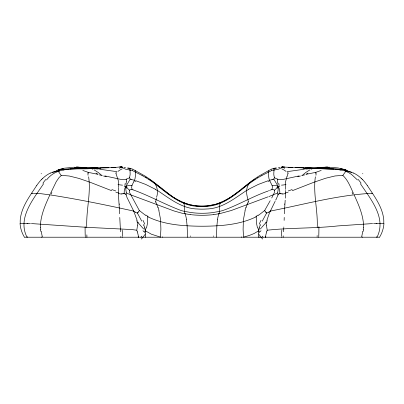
<?xml version="1.0" encoding="UTF-8"?>
<svg xmlns="http://www.w3.org/2000/svg" width="404" height="404" viewBox="0 0 404 404"><rect width="100%" height="100%" fill="white"/><g stroke="black" fill="none" stroke-linecap="round" stroke-linejoin="round"><path stroke-width="0.61" d="M145.455 233.997L145.314 230.78L144.541 227.912M40.355 227.725C40.279 216.089 45.142 205.247 49.884 194.874C77.911 199.192 105.843 204.949 133.472 211.04M118.65 187.618L118.458 195.172L119.68 213.756M274.089 168.806L274.124 168.332M274.084 168.882C274.089 171.776 273.008 175.664 274.988 178.285M137.405 231.916L136.779 230.219L131.724 229.543L86.774 227.336C86.012 210.464 91.112 193.592 88.627 176.785M85.779 237.214L85.784 236.926M216.483 237.214L216.837 226.417L217.544 219.332M241.531 237.214L241.536 236.84M284.229 217.428L284.143 220.392M284.32 213.756L285.184 200.238M125.679 188.476L126.391 193.031L131.613 195.188L174.063 210.979L182.179 213.262L190.143 214.615M317.13 235.613L317.125 235.906M88.279 173.26L88.375 172.392L82.82 170.448M317.1 236.633L317.089 236.926M122.432 236.961L122.422 237.214M138.203 236.926L138.193 237.214M283.138 237.214L283.199 235.85M137.582 225.099L136.804 230.103M118.675 187.072L118.377 180.881L116.029 173.654M279.795 193.839L279.775 191.158L279.23 188.638A31.815 17.998 -40.3 0 0 278.073 186.375L273.771 179.002L274.397 177.563M363.59 229.815L363.474 231.376M249.313 183.416C245.738 187.804 246.172 193.723 247.814 198.798M283.835 226.987L283.795 227.583M283.739 228.386L283.679 229.204M285.365 198.137L285.507 190.476M283.648 229.618L283.487 231.734M265.448 237.214L265.494 236.744M259.459 227.912L258.686 230.78L258.545 233.997M334.103 169.074L282.325 167.034M256.303 216.655L256.313 222.513L257.54 228.083M125.987 184.163L126.376 181.694M125.755 187.461L125.902 186.355L128.007 182.871M276.058 199.414L277.942 195.213L278.038 194.077A4.55 2.333 -36.4 0 0 277.689 192.971M268.801 170.771L268.453 174.982L268.948 178.477A46.42 15.736 28.8 0 0 269.569 180.285L270.832 182.871M315.373 176.785C312.918 193.592 318.009 210.464 317.226 227.336M248.208 201.53L247.945 199.303M126.407 181.507L126.689 179.517L124.058 179.704L120.165 179.255L104.904 175.907M287.971 173.654L286.981 176.684M271.438 169.094L259.297 175.851A112.463 104.187 -43.5 0 0 249.894 182.406L249.475 183.163M266.867 220.387L269.397 213.095L275.119 201.303M156.575 197.283C158.358 192.248 157.393 186.496 154.106 182.451A112.463 104.187 43.5 0 0 144.703 175.851L132.562 169.094M245.112 210.782L243.728 218.034A29.371 10.07 88.4 0 0 243.344 221.624L243.107 229.477L243.531 237.143L249.334 235.436L254.197 233.482L258.686 230.78L258.368 230.108M156.318 198.288L155.792 201.53M362.514 237.214L362.6 236.921M128.28 182.441L130.229 179.002L129.578 177.598L130.159 174.427L130.048 170.872M245.986 207.772L247.516 203.611M247.99 202.343L247.556 203.505M266.595 231.916L267.221 230.219L266.418 225.099M146.46 228.083L147.687 222.513L147.697 216.655M132.017 185.355L133.391 182.436M219.973 203.061L220.17 202.591A131.522 1.217 -75.3 0 1 220.231 202.53C231.204 198.536 240.531 189.643 249.899 182.406M219.14 213.312L218.594 214.776A16.291 3.843 -89.7 0 0 217.539 219.316M345.965 170.281L345.824 169.781L344.37 170.013M213.857 214.615L218.978 213.731M286.931 176.806L285.416 182.204L285.446 189.375M260.474 225.063L260.6 224.75M135.163 170.488L135.552 174.851L135.052 178.477A46.42 15.736 -28.8 0 1 134.431 180.285L133.522 182.179M50.45 193.602L56.292 181.568L59.045 177.593L61.388 175.376L69.17 175.998L78.916 178.411L90.37 182.361L111.751 190.723M121.675 167.034L121.624 166.786A3.641 0.353 -0.1 0 0 121.781 166.943M145.632 230.108L144.789 231.674M262.252 221.099L266.736 212.817M275.942 199.652L275.7 200.142M377.013 237.214C386.774 217.862 370.549 199.121 360.368 183.653M277.498 187.532L278.098 186.355L279.805 186.441M258.373 215.408L264.645 210.545L270.18 200.727M271.74 197.955L274.286 192.789A7.439 4.262 -26.6 0 0 274.579 190.597A5.919 3.343 -28.4 0 0 272.569 189.375M270.2 190.148C272.256 189.941 272.725 187.719 272.195 186.047C273.185 184.946 278.119 184.946 278.245 187.461M271.847 189.446L272.442 189.532M129.578 177.598L129.048 178.25M248.783 183.633L249.808 182.34M36.759 185.36C30.022 195.915 21.659 206.414 20.286 219.266A28.194 28.174 59.8 0 0 20.261 223.351L27.906 223.417M131.431 189.375A5.919 3.343 28.4 0 0 129.401 190.567A7.439 4.262 26.6 0 0 129.714 192.789L139.355 210.545L138.405 211.918M43.632 183.653C33.461 199.021 17.215 217.913 26.987 237.214M141.769 236.173L140.966 237.214M292.249 190.723L313.63 182.361L325.614 178.25L335.047 175.957L342.834 175.392L345.314 171.973L345.46 171.331L345.046 170.993L348.495 172.538L351.606 174.498L357.444 179.962M342.834 175.392C348.026 180.144 350.606 187.299 353.55 193.602M261.822 227.295L265.908 222.745M261.464 227.73L260.408 228.982M46.556 179.962C58.585 164.105 79.947 170.937 96.713 167.943M41.385 179.679L42.597 178.477M302.591 175.099L305.833 172.422L309.954 169.852M274.301 169.998L278.619 169.135L281.962 167.519M240.946 189.597L251.056 181.76M239.234 190.956L240.092 190.274M238.36 191.637L230.144 197.551L223.2 201.47M85.81 167.867L94.869 167.892M249.111 183.724C236.981 193.112 224.922 204.414 208.934 206.161A51.535 51.535 0 0 1 195.066 206.161C179.078 204.414 167.019 193.112 154.889 183.724M251.439 181.487L252.202 180.957M120.953 167.352L119.387 168.332M252.96 180.442L253.333 180.189M253.707 179.942L254.081 179.699M254.449 179.457L255.177 178.987M246.536 190.486C234.234 198.576 222.038 208.706 206.494 208.999A60.484 60.484 0 0 1 197.506 208.999C181.972 208.696 169.751 198.586 157.464 190.486M257.318 177.664L257.661 177.452M268.236 212.378L270.256 211.176M248.591 189.274L258.358 184.411L268.362 180.654M261.858 175.508L271.291 170.73M255.202 217.246C243.274 222.907 229.957 224.998 216.877 225.801A123.952 60.034 0 0 1 187.128 225.78C174.048 225.023 160.731 222.897 148.798 217.246M311.211 169.2L313.105 168.322L328.846 167.19L338.118 167.943L345.319 169.796M270.529 211.04C303.651 204.55 336.8 195.243 370.67 193.38M50.394 173.084L56.777 170.958M222.165 201.955L218.443 203.434M269.458 190.466L268.483 190.87M267.877 191.122C252.54 196.47 238.527 204.899 223.276 210.368A60.635 60.63 -13.4 0 1 219.387 211.428L212.039 212.686A84.325 84.325 0 0 1 191.961 212.671L184.613 211.413A60.635 60.63 13.4 0 1 180.719 210.383C164.625 204.333 149.581 195.768 133.355 189.956M305.924 174.356L315.625 172.392L321.18 170.448M58.035 170.281L58.115 169.796L64.554 168.17L73.947 167.221L97.591 168.998M269.917 196.147L277.609 193.031L278.321 188.476M269.579 196.273L269.054 196.47M268.145 196.804L231.234 210.534L218.933 213.852M52.459 172.205L59.731 170.811L58.696 171.119L58.565 171.685L61.166 175.392M288.092 192.188L285.583 192.925M216.256 204.141L217.902 203.631M272.826 179.411L272.023 179.629M269.574 180.29L271.806 179.684M214.595 204.601L215.711 204.313M69.897 169.074C79.442 168.64 88.966 167.847 98.485 167.877M299.096 175.907L283.835 179.255L279.942 179.704L277.311 179.517L277.71 182.159M213.479 204.889L208.934 205.732A51.086 51.086 0 0 1 195.066 205.727M273.407 168.402L275.74 167.983M62.994 169.998L63.347 169.933M267.221 230.219C290.648 227.624 314.388 228.538 337.845 225.922L372.574 223.569M131.558 189.532L133.148 189.87M287.865 171.548L303.889 169.296M63.701 169.872L65.16 169.635M63.297 169.493C82.638 167.079 102.237 169.039 121.624 166.786M278.457 167.539L279.952 167.317M280.169 193.774L282.31 193.546M66.291 169.478L68.66 169.195M305.252 167.907C316.019 168.19 326.821 169.438 337.643 169.266M273.316 170.104L274.033 170.028M306.409 168.998C317.781 167.822 329.361 167.933 340.703 169.493M120.342 166.948L119.675 167.009M309.61 167.882L323.68 167.246M124.195 186.441L125.902 186.355L128.634 185.426L131.911 185.668L131.633 187.708L132.184 189.441M99.677 167.791L108.848 167.498M371.099 193.364L372.397 193.294L371.897 193.253M376.094 223.417L383.734 223.351A28.194 28.174 -59.8 0 0 383.709 219.266C382.341 206.414 373.978 195.915 367.241 185.36M32.133 193.253L31.876 193.263L32.901 193.364M111.403 167.458L115.13 167.443M288.87 167.443L292.597 167.458M24.76 237.214L379.24 237.214M295.152 167.498L304.323 167.791M33.431 193.385L40.718 193.667L49.884 194.874M80.32 167.246L86.198 167.66M31.426 223.569L86.774 227.336M307.287 167.943L313.105 168.322M284.81 167.049L283.659 166.948M129.911 168.771L129.967 170.028L130.684 170.104M129.836 170.013L125.467 169.165L122.038 167.519M58.681 169.796L59.63 170.013M335.34 169.195C342.223 170.311 346.869 170.68 353.606 173.084M121.69 193.546L123.831 193.774M100.111 169.296L116.135 171.548M124.048 167.317L125.543 167.539M338.84 169.635L340.299 169.872M128.26 167.983L130.593 168.402M340.653 169.933L341.006 169.998M88.375 172.392L98.076 174.356M190.521 204.889L192.779 205.363M347.223 170.958L351.541 172.205M188.289 204.313L189.405 204.601M118.417 192.925L115.908 192.188M134.426 180.29L131.174 179.411M186.098 203.631L187.744 204.141M135.638 180.654L145.642 184.411L155.409 189.274M317.802 167.66L318.19 167.867M185.557 203.434L181.835 201.955M90.895 168.322L92.789 169.2M132.709 170.73L142.142 175.508M180.8 201.47L177.76 199.899M126.311 192.971A4.55 2.333 36.4 0 0 125.942 194.066L126.962 197.359L133.744 211.176L135.764 212.378M94.046 169.852L98.167 172.422L101.409 175.099M145.652 177.048L145.99 177.25M175.791 198.758L176.77 199.339M146.339 177.452L146.682 177.664M284.613 168.332L283.047 167.352M173.856 197.551L174.821 198.162M148.823 178.987L149.551 179.457M145.627 215.408L139.355 210.545M149.919 179.699L150.293 179.942M150.667 180.189L151.04 180.442M172.907 196.93L169.594 194.597M171.498 195.935C178.502 200.828 186.471 204.535 195.006 205.636A50.55 50.55 0 0 0 208.994 205.636L215.842 204.182L220.256 202.672L219.362 206.192L219.392 211.509M154.192 182.34L155.217 183.633M151.798 180.957L152.561 181.487M171.038 195.652L154.101 182.406M152.944 181.76L163.054 189.597M145.314 230.78L151.414 234.204L160.469 237.143L160.893 229.23L160.646 221.634A29.371 10.07 -88.4 0 0 160.282 218.019L158.888 210.782M169.2 194.334L165.64 191.637M163.908 190.274L164.766 190.956M138.092 222.745L143.592 228.982M361.403 178.477L362.615 179.679M263.034 237.214L262.231 236.173M265.595 211.918L264.908 210.933M264.645 210.545L264.857 210.853M259.211 231.674L258.686 230.78M137.264 212.817L141.748 221.099M270.963 183.128L271.983 185.355M126.502 187.532L125.902 186.355A31.815 17.998 40.3 0 0 124.775 188.638L124.24 191.052L124.205 193.839M282.376 166.786L282.381 166.802A3.641 0.353 0.1 0 1 282.219 166.943M133.744 211.176L137.133 220.387M354.116 194.874C358.863 205.242 363.721 216.095 363.645 227.725M143.4 224.75L143.526 225.063M184.86 213.312L185.406 214.776A16.291 3.843 89.7 0 1 186.461 219.316M129.876 168.332L129.911 168.736M184.027 203.061L183.83 202.591A131.522 1.217 75.3 0 0 183.769 202.53L184.668 206.489L184.593 212.312A10.09 2.606 46.1 0 0 184.921 213.357M156.01 202.343L158.014 207.772M41.4 236.921L41.486 237.214M315.625 172.392L315.721 173.26M277.76 182.441L278.013 184.163M186.456 219.332L187.163 226.417L187.517 237.214M138.506 236.744L138.552 237.214M130.037 170.771L129.967 170.028M40.526 231.376L40.41 229.815M120.513 231.734L119.771 217.428M219.397 211.605L219.407 212.312A10.09 2.606 -46.1 0 1 219.079 213.357M265.807 237.214L265.797 236.926M120.836 236.532L120.862 237.214M281.578 237.214L281.568 236.961M86.921 237.214L86.85 234.876M259.817 237.214L259.812 236.926M162.464 236.84L162.469 237.214M318.216 236.926L318.221 237.214M122.735 166.903A9.08 1.374 3.5 0 1 121.811 167.165M121.453 166.701A7.605 4.585 10.6 0 1 120.74 167.206M117.887 171.468A17.286 5.262 -13.2 0 1 122.225 168.847M115.983 173.659A25.75 10.095 -4.5 0 1 116.503 171.554M103.575 176.023A34.673 1.328 13.6 0 1 106.282 176.659M99.303 174.882A33.714 2.136 13.9 0 1 102.343 175.568M76.513 166.817A23.982 16.175 2.1 0 1 84.249 168.483M58.994 170.145A44.799 34.537 -41.1 0 1 63.054 169.276M41.481 173.68A25.821 0.631 -15.7 0 1 41.132 173.781M58.838 170.114A24.891 1.177 -6.5 0 1 59.666 170.352M58.883 169.64A43.693 37.269 -40.6 0 1 63.302 168.751M54.5 171.983A27.366 26.295 -22.2 0 1 58.696 169.766M74.376 167.852A24.109 4.5 -3.9 0 1 79.012 167.857M98.041 168.039A29.477 1.459 0.3 0 1 94.339 167.968M120.766 167.493A22.871 0.813 2.2 0 1 120.569 167.478M115.882 167.402A15.337 0.47 -2.3 0 1 114.716 167.352M85.249 236.325A35.865 7.408 89.8 0 1 85.118 226.644M51.874 192.582A65.993 6.277 -65.2 0 1 51.222 194.061M27.073 223.336A32.032 0.899 4.8 0 1 30.416 223.463M119.362 204.399A46.834 1.853 -89.9 0 1 119.387 203.944M138.471 211.994A4.378 3.333 63.6 0 1 137.299 212.898M137.279 212.953A4.333 3.151 76.3 0 1 135.749 212.418M133.456 211.085A12.807 10.236 87 0 1 133.729 211.221M122.089 194.107A14.968 6.878 25 0 1 118.635 193.546M147.834 216.266A27.401 19.614 41.4 0 1 145.804 215.034M148.839 217.105A28.548 21.367 42.4 0 1 147.748 216.519M158.095 207.56A39.749 13.989 -87.9 0 1 158.984 210.57M123.786 193.582A6.499 4.53 53.4 0 1 124.164 193.632M124.099 193.561A2.197 1.394 45.5 0 1 126.179 194.935M122.523 185.148A13.67 4.131 16.7 0 1 117.998 184.532M129.729 190.244A7.494 6.126 48.1 0 1 126.876 187.345M155.353 189.41A66.544 51.757 42 0 1 157.398 190.622M142.132 175.528A94.592 77.785 43.6 0 1 154.889 183.724M130.654 170.044A5.621 2.944 33.4 0 1 132.709 170.71M134.668 181.012A36.491 16.165 28.7 0 1 135.84 181.376M42.617 178.492A29.901 29.891 -56.9 0 1 50.379 173.048M36.784 185.375A51.672 51.52 -30.6 0 1 41.36 179.659M131.199 179.497A3.091 2.01 41.8 0 1 130.199 179.159M42.915 183.209A54.904 50.919 -27.3 0 1 45.844 179.427M27.427 237.087A29.007 28.482 -85.9 0 1 27.275 236.764M24.503 237.315A30.563 30.532 63.4 0 1 20.028 223.367M131.81 185.577A17.266 9.883 53.9 0 1 131.921 185.274M155.722 202.298A11.231 6.176 22.3 0 1 155.565 201.475M120.599 167.231A12.67 1.101 1.8 0 1 120.942 166.908M127.174 168.029A18.023 1.081 11.7 0 1 129.623 168.453M137.658 222.195A21.24 18.493 25 0 1 137.729 225.119M136.82 220.417A22.871 19.624 30.9 0 1 137.178 222.195M137.618 221.922A20.427 17.665 -82.3 0 1 138.279 222.468M115.761 190.951A45.768 17.438 23.7 0 1 111.852 189.542M122.064 167.508A1.692 0.975 13.4 0 1 121.685 167.034M128.553 178.119A10.782 4.565 10.1 0 1 126.104 179.149M130.618 168.524A6.09 3.434 30.9 0 1 132.527 169.215M88.047 175.225A14.61 1.626 74.1 0 1 88.077 172.579M249.111 183.724A94.592 77.785 -43.6 0 1 261.868 175.528M246.602 190.622A66.544 51.757 -42 0 1 248.647 189.41M315.923 172.579A14.61 1.626 -74.1 0 1 315.953 175.225M318.882 226.644A35.865 7.408 -89.8 0 1 318.751 236.325M271.473 169.215A6.09 3.434 -30.9 0 1 273.382 168.524M277.896 179.149A10.782 4.565 -10.1 0 1 275.447 178.119M282.315 167.034A1.692 0.975 -13.4 0 1 281.936 167.508M283.26 167.211A7.605 4.585 -10.6 0 1 282.542 166.701M292.148 189.542A45.768 17.438 -23.7 0 1 288.239 190.951M285.365 193.546A14.968 6.878 -25 0 1 281.911 194.107M352.778 194.061A65.993 6.277 65.2 0 1 352.126 192.582M270.271 211.221A12.807 10.236 -87 0 1 270.544 211.085M266.271 225.119A21.24 18.493 -25 0 1 266.342 222.195M266.822 222.195A22.871 19.624 -30.9 0 1 267.18 220.417M265.721 222.468A20.427 17.665 82.3 0 1 266.382 221.922M282.189 167.165A9.08 1.374 -3.5 0 1 281.265 166.903M283.058 166.908A12.67 1.101 -1.8 0 1 283.401 167.231M274.377 168.453A18.023 1.081 -11.7 0 1 276.826 168.029M248.435 201.475A11.231 6.176 -22.3 0 1 248.278 202.298M272.079 185.274A17.266 9.883 -53.9 0 1 272.19 185.577M268.16 181.376A36.491 16.165 -28.7 0 1 269.332 181.012M383.972 223.367A30.563 30.532 -63.4 0 1 379.497 237.315M376.725 236.764A29.007 28.482 85.9 0 1 376.573 237.087M358.156 179.427A54.904 50.919 27.3 0 1 361.085 183.209M273.801 179.159A3.091 2.01 -41.8 0 1 272.801 179.497M353.621 173.048A29.901 29.891 56.9 0 1 361.383 178.492M362.641 179.659A51.672 51.52 30.6 0 1 367.216 185.375M271.291 170.71A5.621 2.944 -33.4 0 1 273.346 170.044M345.304 169.766A27.366 26.295 22.2 0 1 349.5 171.983M277.124 187.345A7.494 6.126 -48.1 0 1 274.271 190.244M286.002 184.532A13.67 4.131 -16.7 0 1 281.477 185.148M279.836 193.632A6.499 4.53 -53.4 0 1 280.214 193.582M277.821 194.935A2.197 1.394 -45.5 0 1 279.901 193.561M245.016 210.57A39.749 13.989 87.9 0 1 245.905 207.56M258.196 215.034A27.401 19.614 -41.4 0 1 256.166 216.266M256.252 216.519A28.548 21.367 -42.4 0 1 255.161 217.105M266.701 212.898A4.378 3.333 -63.6 0 1 265.529 211.994M268.251 212.418A4.333 3.151 -76.3 0 1 266.721 212.953M284.613 203.944A46.834 1.853 89.9 0 1 284.638 204.399M373.584 223.463A32.032 0.899 -4.8 0 1 376.927 223.336M283.431 167.478A22.871 0.813 -2.2 0 1 283.234 167.493M289.284 167.352A15.337 0.47 2.3 0 1 288.118 167.402M309.661 167.968A29.477 1.459 -0.3 0 1 305.404 168.044M324.988 167.857A24.109 4.5 3.9 0 1 329.624 167.852M362.868 173.781A25.821 0.631 15.7 0 1 362.519 173.68M344.334 170.352A24.891 1.177 6.5 0 1 345.162 170.114M340.698 168.751A43.693 37.269 40.6 0 1 345.117 169.64M340.946 169.276A44.799 34.537 41.1 0 1 345.006 170.145M319.751 168.483A23.982 16.175 -2.1 0 1 327.487 166.817M297.718 176.659A34.673 1.328 -13.6 0 1 300.424 176.023M301.657 175.568A33.714 2.136 -13.9 0 1 304.697 174.882M281.775 168.847A17.286 5.262 13.2 0 1 286.113 171.468M287.496 171.554A25.75 10.095 4.5 0 1 288.017 173.659M213.852 214.59A99.995 99.152 0 0 1 190.148 214.59M213.433 236.466A30.871 8.469 -89.4 0 1 213.453 235.941M190.547 235.941A30.871 8.469 89.4 0 1 190.567 236.466M144.844 232.436A38.653 24.24 83.7 0 1 142.966 230.734M145.607 234.052A19.983 13.67 67.6 0 1 145.309 237.289M146.031 227.886A25.876 23.472 79.2 0 1 145.238 229.886M143.728 224.983A23.76 16.155 66.9 0 1 144.758 227.871M142.976 220.337A38.33 24.094 67.1 0 1 144.743 224.21M144.91 234.572A23.735 7.408 -67.6 0 1 141.324 239.042M124.912 185.704A23.962 13.019 52.8 0 1 125.179 183.527M126.179 188.703A24.356 14.605 44 0 1 126.2 187.688M96.061 173.074A73.614 9.873 45.3 0 1 97.5 174.003M97.228 168.736A50.732 9.085 10 0 1 99.803 169.034M98.066 168.417A63.903 10.726 2.3 0 1 100.929 168.286M304.197 169.034A50.732 9.085 -10 0 1 306.772 168.736M306.5 174.003A73.614 9.873 -45.3 0 1 307.939 173.074M303.071 168.286A63.903 10.726 -2.3 0 1 305.934 168.417M261.034 230.734A38.653 24.24 -83.7 0 1 259.156 232.436M258.691 237.289A19.983 13.67 -67.6 0 1 258.393 234.052M262.676 239.042A23.735 7.408 67.6 0 1 259.09 234.572M259.242 227.871A23.76 16.155 -66.9 0 1 260.272 224.983M259.257 224.21A38.33 24.094 -67.1 0 1 261.024 220.337M258.762 229.886A25.876 23.472 -79.2 0 1 257.969 227.886M278.821 183.527A23.962 13.019 -52.8 0 1 279.088 185.704M277.8 187.688A24.356 14.605 -44 0 1 277.821 188.703M42.4 236.885A26.674 22.053 -83.9 0 1 41.385 231.229M362.615 231.229A26.674 22.053 83.9 0 1 361.6 236.885M40.754 229.78A38.425 35.89 -72.3 0 1 40.708 227.715M122.16 229.952A25.684 5.353 86.4 0 1 122.644 236.138M137.309 231.936A16.988 11.297 64.4 0 1 138.436 236.729M265.564 236.729A16.988 11.297 -64.4 0 1 266.69 231.936M281.356 236.138A25.684 5.353 -86.4 0 1 281.841 229.952M363.292 227.715A38.425 35.89 72.3 0 1 363.246 229.78M31.618 193.274L31.643 193.274M344.607 170.862L344.577 170.872"/></g></svg>
